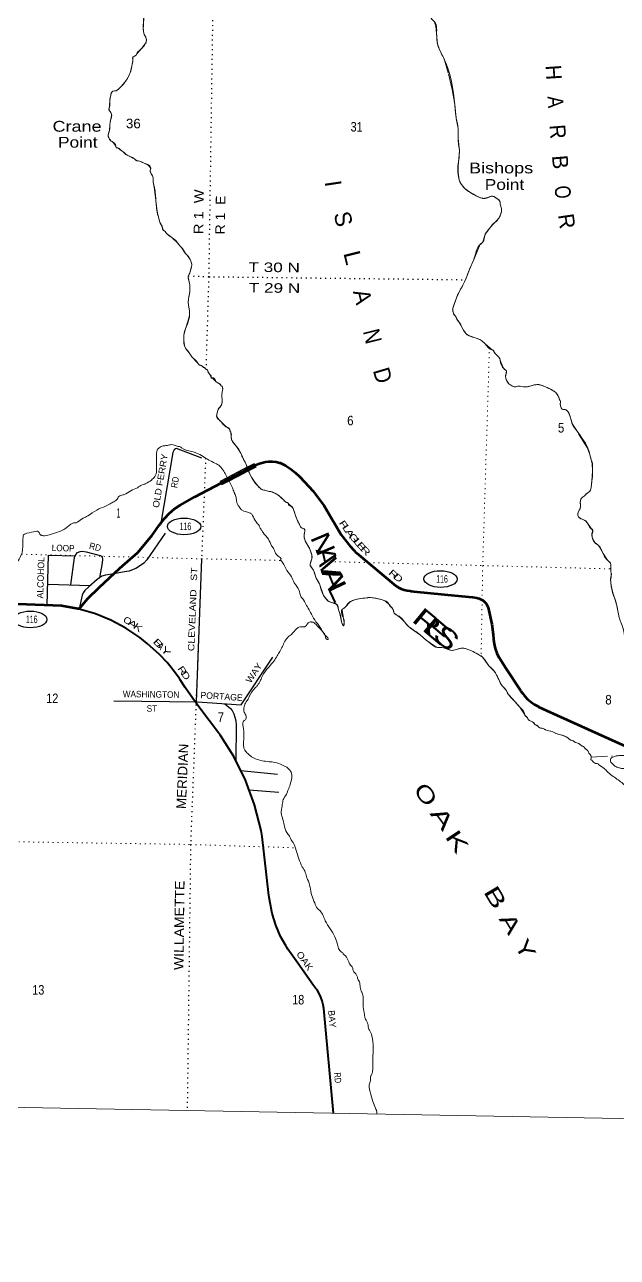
# Model space of a CAD drawing. Header units: feet. Extents: x -493433 to -244333, y 184684 to 373072.
# Drawn here: x -430528 to -419537, y 184934 to 207779 of the extents above; entities that cross this region are included whole.
import ezdxf
from ezdxf.enums import TextEntityAlignment as Align

# ---------------------------------------------------------------- set-up
doc = ezdxf.new("R2010")
doc.units = ezdxf.units.FT
doc.header["$LTSCALE"] = 60
doc.header["$PDMODE"] = 32
doc.header["$PDSIZE"] = 30
doc.linetypes.add('DOT_DASHED', pattern=[7.7, 5, -1.2, 0.3, -1.2])
doc.linetypes.add('DOTTED', pattern=[1.5, 0.3, -1.2])
for name, color, linetype, lineweight in [('17', 7, 'Continuous', 25), ('23', 7, 'Continuous', 70), ('26', 7, 'Continuous', 40), ('27', 7, 'Continuous', 13), ('29', 7, 'Continuous', 25), ('30', 7, 'Continuous', 13), ('39', 7, 'Continuous', 13), ('4', 7, 'Continuous', 13), ('41', 7, 'Continuous', 13), ('44', 7, 'DOT_DASHED', 13), ('59', 7, 'Continuous', 13), ('6', 7, 'DOTTED', 25), ('61', 7, 'Continuous', 13), ('7', 7, 'DOTTED', 13)]:
    doc.layers.add(name, color=color, linetype=linetype, lineweight=lineweight)
doc.layers.add('42', color=7, linetype='Continuous')

msp = doc.modelspace()

# ---------------------------------------------------------------- linework, layer by layer
at = {"layer": '17'}
for centre in [(-427572.64, 198479.58), (-422814.46, 197504.7), (-430423.24, 196756.2)]:
    msp.add_ellipse(centre, major_axis=(-309.24, 1), ratio=0.500121, dxfattribs=at)
at = {"layer": '23'}
for points in [[(-429515.35, 196949.57), (-429496.76, 196975.83), (-429487, 196989.04), (-429357.46, 197142.43), (-429144.56, 197350.01), (-428761.57, 197706.71), (-428427.65, 197997.95), (-428160.69, 198318.72), (-428145.12, 198339.7), (-428030.84, 198501.97), (-428017, 198522.05), (-427994.09, 198551.97), (-427936.82, 198626.76), (-427848.92, 198719.77), (-427751.78, 198803.08), (-427646.46, 198875.78), (-427373.94, 199028.72), (-426250.58, 199612.26), (-426190.39, 199639.29), (-426127.71, 199659.89), (-426063.21, 199673.81), (-425997.62, 199680.92), (-425931.63, 199681.14), (-425865.99, 199674.45), (-425801.41, 199660.94), (-425792.75, 199658.59), (-425692.14, 199609.36), (-425597.23, 199549.88), (-425509.06, 199480.81), (-425428.59, 199402.9), (-425418.95, 199392.4), (-425183.43, 199137.98), (-424975.79, 198860.34), (-424798.31, 198562.51), (-424788.56, 198543.87), (-424655.48, 198325.7), (-424500.32, 198122.63), (-424416.62, 198030.46), (-424393.89, 198005.43), (-424368.93, 197984.55), (-423646.56, 197380.24), (-423597.23, 197349.63), (-423544.97, 197324.35), (-423490.35, 197304.66), (-423433.97, 197290.79), (-423376.46, 197282.9), (-423361.38, 197281.83), (-423311.28, 197275.44), (-423248.8, 197265.07), (-422551.16, 197199.07), (-422220.43, 197166.23), (-422145.17, 197153.83), (-422125.45, 197150.31), (-422099.47, 197143.17), (-422074.38, 197133.35), (-422050.45, 197120.97), (-422027.94, 197106.15), (-422007.11, 197089.07), (-421988.18, 197069.9), (-421971.36, 197048.85), (-421956.82, 197026.16), (-421944.74, 197002.08), (-421935.25, 196976.86), (-421864.44, 196665.58), (-421837.99, 196478.21), (-421834.89, 196389.69), (-421822.56, 196301.97), (-421801.12, 196216.02), (-421770.82, 196132.79), (-421731.98, 196053.18), (-421729.03, 196047.89), (-421605.73, 195855.11), (-421328.29, 195432.69), (-421311.92, 195407.76), (-421292.73, 195382.69), (-421261.25, 195341.55), (-421203.99, 195281.05), (-421140.72, 195226.87), (-421072.14, 195179.6), (-420998.99, 195139.76), (-420997.5, 195139.05), (-420851.16, 195069.89), (-419317.56, 194375.52)], [(-429515.35, 196949.57), (-429540.24, 196955.03), (-429841.96, 197007.68), (-430654.06, 197037.55), (-430679.04, 197038.47), (-430704.06, 197040.74), (-430779.86, 197051.81), (-430858.21, 197071.8), (-430934.05, 197099.87), (-431006.53, 197135.71), (-431074.87, 197178.93), (-431357.05, 197404.3)]]:
    msp.add_lwpolyline(points, dxfattribs=at)
at = {"layer": '26'}
for points in [[(-428241.23, 196296.68), (-428255.75, 196307.92), (-428394.48, 196420.25), (-428652.31, 196595.99), (-428927.1, 196743.81), (-429215.83, 196862.11), (-429490.24, 196942.24), (-429515.35, 196949.57)], [(-424800.49, 187603.57), (-424982.47, 189546.9), (-424991.84, 189615.13), (-425009.37, 189687.66), (-425034.38, 189757.95), (-425066.61, 189825.24), (-425105.69, 189888.8), (-425131.95, 189922.91), (-425151.3, 189948.06), (-425169.12, 189972.91), (-425463.16, 190383.05), (-425648.76, 190648.09), (-425666.24, 190673.04), (-425680.67, 190698.09), (-425780.75, 190878.77), (-425869.18, 191087.3), (-425935.34, 191303.93), (-425944.57, 191340.12), (-426001.61, 191638.49), (-426121.82, 192732.95), (-426142.35, 192842.74), (-426263.18, 193317.58), (-426432.99, 193777.19), (-426649.9, 194216.53), (-426895.76, 194605.78), (-426911.52, 194630.73), (-426930.61, 194655.78), (-427277.54, 195111.18), (-427411.8, 195291.1), (-427552, 195495.22), (-427643.09, 195636.99), (-427659.21, 195662.09), (-427677.03, 195686.99), (-427772.72, 195816.73), (-427791.09, 195841.65), (-427811.93, 195866.73), (-427885.13, 195954.86), (-428027.72, 196105.57), (-428255.89, 196307.75)]]:
    msp.add_lwpolyline(points, dxfattribs=at)
at = {"layer": '29'}
for p, q in [((-427246.98, 197876.72), (-427349.94, 195228.19)), ((-430099.11, 197407.29), (-429315.43, 197384.28)), ((-426520.16, 193953.74), (-425840.39, 193889.14)), ((-426367.74, 193600.58), (-425815.32, 193552.27))]:
    msp.add_line(p, q, dxfattribs=at)
for points in [[(-427242.07, 199743.97), (-427712.76, 199920.94), (-427732.37, 199918.48), (-427754.44, 199898.86), (-427766.69, 199874.34), (-427779.3, 199846.99), (-428001.31, 198542.54)], [(-427921.46, 198356.16), (-428265.29, 197857.77), (-428318.28, 197799.45), (-428396.73, 197740.59), (-428465.37, 197701.35), (-428544.46, 197668.66), (-428592.84, 197652.29), (-428678.65, 197635.13), (-428875.89, 197603.28), (-429031.66, 197578.72), (-429098.89, 197556.36), (-429186.1, 197497.78), (-429340.08, 197362.64), (-429414.09, 197291.76), (-429441.06, 197250.07), (-429458.54, 197207.32), (-429515.35, 196949.57)], [(-430110.31, 197021.98), (-430083.35, 197949.06), (-429587.71, 197934.4)], [(-429669.5, 197394.67), (-429602.52, 197900.65), (-429575.89, 197961.32), (-429545.06, 197994.46), (-429497.44, 198017.73), (-429453.32, 198020.18), (-429384.63, 198008.1), (-429124.82, 197941.7), (-429105.2, 197929.44), (-429091.72, 197906.84), (-429083.14, 197870.57), (-429089.23, 197804.04), (-429141.33, 197527.86)], [(-428872.59, 195247.82), (-427322.73, 195227.84), (-426512.77, 195173.98), (-425924.54, 196058.47)], [(-426817.29, 195194.23), (-426711.34, 195105.31), (-426681.93, 195070.97), (-426647.61, 195007.2), (-426630.45, 194945.89), (-426613.29, 194877.21), (-426608.04, 194799.68), (-426610.64, 194137)]]:
    msp.add_lwpolyline(points, dxfattribs=at)
at = {"layer": '39'}
for p, q in [((-426405.95, 199577.08), (-426375.84, 199504.76)), ((-424384, 190188.79), (-424368.74, 190148.6))]:
    msp.add_line(p, q, dxfattribs=at)
for points in [[(-424612.69, 219771.55), (-424585.16, 219626.36), (-424579.62, 219521.58), (-424631.33, 219261.93), (-424651.76, 219211.66), (-424714.68, 219133.39), (-424771.43, 219081.29), (-424858.68, 218980.98), (-424932, 218840.31), (-425011.42, 218689.59), (-425060.5, 218554.85), (-425106.12, 218305.26), (-425110.34, 218267), (-425143.01, 217777.6), (-425133.57, 217644.58), (-425110, 217515.54), (-425077.96, 217467.02), (-425066.08, 217420.63), (-424992.64, 217174.5), (-424934.75, 217049.3), (-424902.69, 217002.81), (-424828.82, 216847.33), (-424808.94, 216784.78), (-424789.89, 216557.03), (-424752.38, 216389.64), (-424681.03, 216129.41), (-424623.16, 216000.19), (-424492.94, 215812.2), (-424468.93, 215773.81), (-424305.14, 215440.6), (-424148.94, 215204.14), (-423948.42, 214955.36), (-423661.38, 214657.82), (-423569.12, 214548.59), (-423492.82, 214473.67), (-423370.52, 214319.97), (-423308.42, 214229.02), (-423268.22, 214198.61), (-423167.43, 214184.01), (-422984.44, 214062.24), (-422958.34, 214035.93), (-422914.36, 213953.11), (-422902.79, 213846.29), (-422900.81, 213838.22), (-422882.98, 213771.65), (-422895.25, 213737.46), (-422844.03, 213489.43), (-422778.61, 213253.4), (-422765.42, 213063.97), (-422786.4, 212902.9), (-422872.46, 212633.37), (-422904.97, 212585.18), (-422996.18, 212498.99), (-423160.36, 212342.66), (-423320.36, 212216.52), (-423356.88, 212174.39), (-423359.03, 212146.2), (-423329.16, 212067.48), (-423269.09, 211976.54), (-423229.47, 211829.28), (-423193.53, 211750.54), (-423183.58, 211724.3), (-423147.8, 211617.36), (-423161.98, 211603.32), (-423178.31, 211565.13), (-423214.75, 211539.12), (-423207.34, 211406.12), (-423214.04, 211275.21), (-423238.76, 211172.59), (-423305.33, 210763.96), (-423386.12, 210333.24), (-423429.39, 210148.12), (-423444.06, 210039.41), (-423444.49, 209950.77), (-423440.67, 209908.45), (-423411.12, 209763.26), (-423337.72, 209511.09), (-423236.79, 209113.75), (-423173.94, 208768.96), (-423138.84, 208523.02), (-423127.83, 208301.37), (-423127.96, 208273.17), (-423046.17, 208087.44), (-423042.36, 208041.09), (-423008.6, 207934.15), (-422962.54, 207865.44), (-422926.41, 207829), (-422887.29, 207579.01), (-422885.42, 207548.79), (-422875.86, 207441.98), (-422850.07, 207355.23), (-422750.25, 207141.21), (-422550.7, 206290.13), (-422523.68, 206042.23), (-422488.32, 205850.68), (-422491.16, 205683.49), (-422466.03, 205461.78)], [(-428145.26, 204939.37), (-428157.18, 204977.7), (-428181.22, 205012.07), (-428199.08, 205072.58), (-428188.8, 205112.82), (-428188.75, 205120.88), (-428343.56, 205226.37), (-428414.04, 205252.91), (-428448.32, 205257.09), (-428490.52, 205289.53), (-428649.47, 205374.9), (-428701.68, 205423.5), (-428733.86, 205443.8), (-428796.17, 205490.44), (-428830.41, 205502.69), (-428836.33, 205528.91), (-428904.51, 205611.82), (-428928.66, 205624.02), (-428968.69, 205688.68), (-428978.63, 205718.95), (-428958.03, 205805.47), (-428945.16, 205964.55), (-428928.72, 206024.9), (-428914.27, 206093.33), (-428922.14, 206133.65), (-428940.12, 206170), (-428958.19, 206186.2), (-428957.91, 206244.62), (-428955.86, 206250.65), (-428947.14, 206383.56), (-428932.59, 206472.13), (-428901.99, 206540.47), (-428823.23, 206558.22), (-428780.72, 206588.23), (-428685.41, 206690.51), (-428622.44, 206778.85), (-428593.93, 206833.1), (-428553.04, 206943.7), (-428526.16, 207078.54), (-428524.11, 207086.59), (-428519.65, 207173.18), (-428462.96, 207213.21), (-428444.66, 207245.35), (-428353.42, 207339.58), (-428290.46, 207423.89), (-428270.01, 207480.19), (-428269.89, 207506.39), (-428277.8, 207538.65), (-428311.8, 207599.25), (-428327.41, 207706.09), (-428318.28, 207923.62), (-428303.39, 208082.69), (-428306.92, 208185.44), (-428300.41, 208280.09), (-428308.07, 208360.7), (-428312, 208384.9), (-428319.74, 208449.4), (-428313.07, 208576.29), (-428296.75, 208612.46), (-428306.72, 208636.69), (-428342.87, 208671.1), (-428419.31, 208715.8), (-428441.43, 208732.01), (-428443.24, 208774.33), (-428422.84, 208818.55), (-428354.01, 208868.59), (-428345.84, 208888.69), (-428327.57, 208912.77), (-428311.15, 208969.1), (-428316.23, 209170.58), (-428335.99, 209253.26), (-428333.65, 209319.73), (-428341.55, 209354.02), (-428332.84, 209486.93), (-428297.89, 209619.71), (-428299.69, 209664.04), (-428276.99, 209766.68), (-428217.76, 209915.47), (-428138.55, 210025.88), (-428132.36, 210054.05), (-428112.05, 210082.16), (-428069.2, 210180.67), (-428075.12, 210206.88), (-428062.84, 210243.09), (-428064.69, 210279.36), (-428078.73, 210293.52), (-428070.67, 210293.49), (-428106.65, 210360.14), (-428116.56, 210398.46), (-428134.62, 210418.69), (-428136.59, 210424.75), (-428144.32, 210497.31), (-428184.02, 210628.44), (-428158.5, 210896.25), (-428147.94, 210992.9), (-428108.68, 211182.07), (-428062.85, 211480)], [(-422466.03, 205461.78), (-422479.08, 205268.46), (-422485.31, 205234.24), (-422476.73, 204928.01), (-422446.88, 204845.27), (-422416.85, 204800.81), (-422404.82, 204784.63), (-422344.6, 204723.9), (-422280.27, 204677.26), (-422153.53, 204606.14), (-422050.87, 204563.33), (-422028.7, 204559.19), (-421943.91, 204570.87), (-421887.31, 204594.77), (-421836.87, 204596.54), (-421784.58, 204564.05), (-421714.28, 204503.28), (-421708.49, 204450.88), (-421684.67, 204372.2), (-421691.08, 204297.69), (-421721.75, 204215.25), (-421762.39, 204157.03), (-421884.02, 204034.74), (-421904.34, 204006.64), (-421979.48, 203906.29), (-422036.76, 203743.4), (-422081.33, 203703.32), (-422195.64, 203433.95), (-422287.44, 203226.91), (-422330.38, 203108.28), (-422377.32, 202997.71), (-422483.2, 202798.8), (-422585.41, 202527.35), (-422591.59, 202501.2), (-422585.74, 202458.87), (-422565.83, 202406.4), (-422533.74, 202369.98), (-422521.78, 202339.7), (-422439.7, 202214.41), (-422387.74, 202113.44), (-422377.72, 202099.29), (-422343.66, 202052.79), (-422220.92, 201989.75), (-422051.81, 201920.44), (-421991.55, 201869.79), (-421856.99, 201750.28), (-421840.86, 201746.17), (-421822.88, 201711.84), (-421716.59, 201586.43), (-421710.69, 201554.18), (-421634.81, 201398.69), (-421590.67, 201350.14), (-421605.08, 201291.79), (-421609.2, 201275.7), (-421587.47, 201180.91), (-421531.35, 201108.12), (-421491.13, 201083.75), (-421434.72, 201067.36), (-421366.08, 201079.11), (-421253.19, 201064.46), (-421047.22, 201105.75), (-420984.69, 201105.46), (-420952.46, 201097.23), (-420867.89, 201066.6), (-420743.13, 201003.55), (-420680.81, 200960.95), (-420618.78, 200857.92), (-420606.83, 200825.62), (-420592.86, 200795.34), (-420595.13, 200745), (-420579.28, 200686.49), (-420561.29, 200654.18), (-420523, 200647.95), (-420502.85, 200643.82), (-420456.62, 200609.35), (-420418.65, 200536.65), (-420367.02, 200371.22), (-420282.94, 200241.89), (-420066.89, 199878.25), (-420025.26, 199728.98), (-420005.37, 199672.49), (-419999.88, 199559.66), (-420004.92, 199356.23), (-420009.08, 199330.06), (-420019.75, 199213.28), (-420040.25, 199144.9), (-420060.56, 199118.8), (-420129.4, 199066.77), (-420153.73, 199040.71), (-420188.13, 199020.73), (-420204.36, 199000.66), (-420224.89, 198930.26), (-420219.16, 198865.78), (-420229.55, 198803.39), (-420256, 198757.18), (-420268.45, 198686.75), (-420254.47, 198658.48)], [(-426405.95, 199577.08), (-426406.39, 199582.76), (-426440.27, 199669.54), (-426478.26, 199738.21), (-426518.15, 199831.07), (-426624.27, 199992.73), (-426674.39, 200055.42), (-426696.25, 200122), (-426705.83, 200224.77), (-426713.86, 200234.89), (-426719.76, 200265.13), (-426751.82, 200307.58), (-426769.95, 200313.72), (-426866.38, 200394.76), (-426920.55, 200453.44), (-426968.63, 200522.15), (-426962.37, 200564.43), (-426939.77, 200648.93), (-426887, 200713.12), (-426866.54, 200773.46), (-426864.2, 200837.91), (-426874, 200898.39), (-426855.18, 201033.26), (-426867.08, 201075.62), (-426885.18, 201085.77), (-426893.16, 201103.94), (-426905.2, 201116.09), (-426973.58, 201158.72), (-427053.9, 201233.64), (-427070.06, 201229.69), (-427067.99, 201239.75), (-427122, 201334.69), (-427139.93, 201381.11), (-427172.1, 201399.39), (-427184.12, 201417.58), (-427210.3, 201425.76), (-427234.4, 201450.05), (-427300.81, 201482.6), (-427316.82, 201506.86), (-427431.2, 201630.28), (-427499.31, 201727.3), (-427527.42, 201755.64), (-427557.4, 201810.17), (-427578.94, 201943.23), (-427574.47, 202031.84), (-427555.94, 202108.29), (-427473.99, 202367.75), (-427469.63, 202432.19), (-427494.89, 202629.73), (-427465.6, 202845.13), (-427467.04, 202961.97), (-427476.91, 203006.33), (-427494.56, 203109.15), (-427457.83, 203195.59), (-427435.21, 203284.12), (-427431.08, 203302.23), (-427434.83, 203360.66), (-427496.76, 203485.86), (-427546.92, 203540.49), (-427627.05, 203655.69), (-427649.14, 203673.93), (-427679.19, 203718.4), (-427799.65, 203833.79), (-427880.08, 203890.59), (-427912.18, 203927), (-427922.17, 203945.18), (-427962.38, 203973.58), (-427980.2, 204042.16), (-428026.16, 204129), (-428032.09, 204155.21), (-428063.78, 204274.21), (-428094.78, 204536.24), (-428125.85, 204784.16), (-428143.62, 204862.81), (-428145.26, 204939.37)], [(-431352.69, 197645.75), (-431309.88, 197577.97), (-431277.78, 197541.56), (-431231.8, 197456.74), (-431203.74, 197420.35), (-431163.54, 197391.95), (-431095.08, 197365.43), (-431012.31, 197379.14), (-430905.04, 197451.14), (-430852.21, 197531.46), (-430829.74, 197589.76), (-430798.92, 197704.43), (-430756.31, 197754.58), (-430707.73, 197790.61), (-430661.14, 197830.67), (-430604.2, 197925.08), (-430569.38, 198031.66), (-430567.29, 198047.76), (-430558.03, 198293.47), (-430555.93, 198309.58), (-430487.14, 198351.55), (-430321.56, 198387.01), (-430289.28, 198388.86), (-430259.13, 198364.55), (-430225.07, 198318.05), (-430208.95, 198313.95), (-430186.8, 198307.8), (-430069.71, 198325.36), (-429918.2, 198370.97), (-429766.53, 198448.8), (-429632.96, 198540.81), (-429610.74, 198546.75), (-429600.66, 198544.69), (-429550.16, 198558.54), (-429444.92, 198630.55), (-429382.24, 198660.47), (-429272.96, 198732.46), (-429107.11, 198822.3), (-428955.49, 198890.06), (-428892.77, 198928.03), (-428821.96, 198972), (-428779.28, 199036.26), (-428708.55, 199064.12), (-428680.27, 199070.02), (-428560.92, 199139.95), (-428437.58, 199197.77), (-428348.57, 199249.71), (-428302.1, 199265.6), (-428281.89, 199275.57), (-428176.69, 199337.51), (-428145.92, 199370.08), (-428113.65, 199404.67), (-428090.6, 199455.41), (-428083.68, 199510.77), (-428081.37, 199609.94), (-428083.79, 199770.15), (-428081.44, 199840.64), (-428071.08, 199894.98), (-428048.75, 199925.08), (-427979.97, 199965.04), (-427907.29, 199976.77), (-427901.23, 199976.75), (-427824.5, 199994.5), (-427774.07, 199992.25), (-427701.58, 199965.71), (-427641.13, 199953.33), (-427621.02, 199939.13), (-427431.75, 199867.71), (-427308.91, 199826.84), (-427190.25, 199755.76), (-426972.95, 199639.9), (-426928.69, 199615.5), (-426852.48, 199526.5), (-426794.42, 199435.58), (-426773.91, 199385.72)], [(-425340.92, 198431.45), (-425393.25, 198455.88), (-425411.31, 198474.09), (-425433.28, 198518.51), (-425445.29, 198538.72), (-425475.24, 198601.3), (-425540.86, 198794.99), (-425558.84, 198829.33), (-425637.19, 198896.18), (-425635.13, 198902.21), (-425687.42, 198934.69), (-425721.56, 198967.09), (-425824, 199056.22), (-425914.51, 199107.02), (-425964.86, 199125.38), (-426019.28, 199133.71), (-426039.42, 199139.85), (-426109.93, 199158.32), (-426178.31, 199202.96), (-426276.56, 199322.28), (-426358.57, 199463.68), (-426375.84, 199504.76)], [(-426773.91, 199385.72), (-426674.57, 199195.29), (-426642.71, 199110.54), (-426634.73, 199092.37), (-426606.88, 199013.68), (-426593.17, 198929.01), (-426575.26, 198878.56), (-426559.23, 198856.33), (-426539.22, 198824), (-426362.16, 198732.5), (-426335.99, 198722.3), (-426301.9, 198679.83), (-426235.9, 198564.7), (-426181.78, 198493.94), (-426159.82, 198445.49), (-426121.76, 198392.93), (-426107.75, 198368.69), (-426007.5, 198245.33), (-425947.61, 198120.15), (-425907.56, 198059.53), (-425855.61, 197956.54), (-425779.4, 197867.54), (-425785.46, 197865.57)], [(-420254.47, 198658.48), (-420244.44, 198646.34), (-420214.31, 198622.02), (-420121.73, 198579.27), (-420013.53, 198431.69), (-420003.47, 198427.62), (-420010.12, 198306.78), (-419996.26, 198254.35), (-419956.28, 198179.62), (-419887.95, 198128.92), (-419799.98, 197971.38), (-419713.85, 197848.08), (-419663.69, 197793.45), (-419662.15, 197698.77), (-419648.56, 197591.95), (-419661.21, 197481.22), (-419655.48, 197414.72), (-419649.69, 197362.32), (-419552.48, 197035.53), (-419501.24, 196791.54), (-419421.71, 196557.5), (-419407.93, 196488.94), (-419327.56, 196019.22), (-419311.63, 195571.97), (-419299.98, 195479.26), (-419290.29, 195400.65), (-419312.96, 195302.06), (-419346.43, 195060.51), (-419346.82, 194981.95), (-419316.71, 194951.6), (-419282.5, 194937.33), (-419152.11, 194791.67), (-419140.07, 194779.51), (-419122.12, 194737.13), (-419104.44, 194642.38), (-419099.15, 194489.26), (-419095.8, 194417.78)], [(-420058.38, 194268.36), (-420082.32, 194320.85), (-420108.41, 194347.17), (-420130.54, 194357.34), (-420162.6, 194401.82), (-420194.83, 194412.04), (-420233.01, 194440.43), (-420253.11, 194454.62), (-420325.58, 194483.18), (-420355.73, 194505.49), (-420404.07, 194519.82), (-420458.32, 194562.39), (-420591.19, 194617.42), (-420643.57, 194629.76), (-420748.21, 194678.62), (-420867.07, 194709.41), (-420915.35, 194735.83), (-420973.78, 194748.2), (-421048.15, 194802.95), (-421066.28, 194807.07), (-421084.29, 194837.37), (-421198.89, 194914.47), (-421198.85, 194920.52), (-421222.89, 194954.87), (-421247, 194973.12), (-421252.95, 194995.3), (-421375.16, 195163.08), (-421451.4, 195248.05), (-421555.71, 195365.4), (-421607.72, 195452.26), (-421689.93, 195551.36), (-421751.85, 195674.54), (-421785.82, 195741.17), (-421843.89, 195826.06), (-421924.2, 195902.99), (-421984.26, 195995.95), (-422024.37, 196042.47), (-422038.41, 196058.65), (-422092.69, 196095.17), (-422340.22, 196211.19), (-422432.96, 196221.72), (-422546.08, 196190.04), (-422602.59, 196182.26), (-422685.19, 196204.82), (-422757.69, 196229.35), (-422900.83, 196244.14), (-423025.47, 196329.34), (-423089.79, 196375.99), (-423178.15, 196456.99), (-423375.13, 196598.95), (-423425.35, 196641.49), (-423503.54, 196738.56), (-423585.87, 196813.49), (-423676.36, 196872.34), (-423692.2, 196930.83), (-423728.25, 196985.39), (-423742.33, 196991.51), (-423772.35, 197040), (-423897.02, 197121.17), (-424058.23, 197154.19), (-424106.61, 197160.47), (-424219.61, 197152.95), (-424366.98, 197129.5), (-424449.81, 197103.72), (-424510.49, 197069.77), (-424565.28, 197003.56), (-424593.67, 196973.48), (-424640.23, 196939.46), (-424610.84, 196762.07), (-424603.01, 196715.7), (-424617.51, 196637.22), (-424635.54, 196661.47), (-424655.42, 196719.98), (-424682.93, 196871.19), (-424708.83, 196935.78), (-424716.61, 196994.22), (-424744.65, 197036.67), (-424809.05, 197065.18), (-424889.61, 197089.74), (-424961.87, 197164.62), (-424993.91, 197211.1), (-425053.52, 197396.71), (-425061.48, 197416.89), (-425121.49, 197519.91), (-425159.23, 197638.94), (-425187.2, 197695.48), (-425235.27, 197764.19), (-425208.58, 197858.73), (-425200.34, 197892.94), (-425221.96, 198009.88), (-425237.86, 198058.29), (-425275.85, 198126.97), (-425309.86, 198183.53), (-425345.6, 198298.53), (-425333.05, 198389.11), (-425332.92, 198417.31), (-425340.92, 198431.45)], [(-425785.46, 197865.57), (-425745.39, 197808.96), (-425663.4, 197663.53), (-425579.27, 197544.29), (-425527.35, 197437.27), (-425491.29, 197386.74), (-425445.29, 197305.95), (-425397.54, 197170.76), (-425347.46, 197102.03), (-425341.46, 197089.91), (-425225.47, 196885.91), (-425149.49, 196748.57), (-425049.31, 196609.09), (-425003.29, 196534.34), (-424919.09, 196429.19), (-424897.03, 196402.9), (-424899.09, 196392.83), (-424915.28, 196382.84), (-424957.3, 196451.53), (-424987.25, 196514.12), (-425061.47, 196597.07), (-425145.78, 196682.08), (-425175.94, 196702.36), (-425206.17, 196706.54), (-425214.23, 196708.59), (-425268.78, 196690.73), (-425317.5, 196630.54), (-425349.83, 196616.6), (-425386.14, 196616.77), (-425440.64, 196610.99), (-425491.23, 196576.99), (-425566.28, 196492.76), (-425598.68, 196466.73), (-425635.14, 196436.69), (-425700.1, 196352.41), (-425793.82, 196161.5), (-425842.63, 196083.18), (-425905.64, 195984.78), (-426082.19, 195770.11), (-426133.09, 195671.66), (-426155.5, 195627.45), (-426212.45, 195531.05), (-426250.99, 195488.93), (-426362.73, 195326.31), (-426381.11, 195278.06), (-426407.5, 195245.96), (-426450.27, 195161.57), (-426464.69, 195101.21), (-426460.87, 195054.86), (-426428.98, 194980.18), (-426421.1, 194939.85), (-426427.3, 194909.67), (-426445.56, 194887.6), (-426467.82, 194873.61), (-426480.3, 194797.13), (-426461.3, 194557.34), (-426463.45, 194531.16), (-426466.18, 194386.15), (-426446.26, 194333.68), (-426390.09, 194270.97), (-426341.89, 194226.42), (-426249.37, 194173.6), (-425995.48, 194120), (-425888.64, 194105.39), (-425745.66, 194056.35), (-425606.97, 193959), (-425577.03, 193892.38), (-425575.37, 193821.87), (-425604.2, 193699.15), (-425641, 193598.61), (-425651.21, 193574.49), (-425661.44, 193544.33), (-425724.51, 193435.86), (-425747.1, 193353.39), (-425763.82, 193236.64), (-425770.22, 193164.16), (-425738.5, 193051.21), (-425716.79, 192952.4), (-425663.05, 192807.12), (-425614.98, 192738.4), (-425575.05, 192653.61), (-425551, 192621.27), (-425491.21, 192475.95), (-425379.73, 192173.28), (-425323.77, 192068.26), (-425294.02, 191967.41), (-425280.04, 191939.15), (-425202.83, 191642.68), (-425149.06, 191501.43), (-425097.11, 191400.46), (-425048.93, 191353.9), (-424953, 191172.16), (-424772.92, 190875.2), (-424733.19, 190752.13), (-424705.41, 190659.34), (-424653.29, 190592.63), (-424629.17, 190576.39)], [(-413564.46, 192012.7), (-413605.02, 191970.61), (-413653.6, 191934.59), (-413681.9, 191924.65), (-413681.98, 191908.54), (-413775.28, 191804.26), (-413870.47, 191726.17), (-414062.65, 191614.33), (-414271.14, 191468.33), (-414475.71, 191300.14), (-414752.77, 191156.48), (-414825.59, 191114.55), (-414950.91, 191062.79), (-415189.8, 190888.74), (-415220.16, 190866.73), (-415311.2, 190810.78), (-415449, 190682.55), (-415515.75, 190646.62), (-415540.1, 190618.54), (-415618.81, 190606.85), (-415657.26, 190582.86), (-415729.89, 190579.2), (-415751.97, 190601.46), (-415763.93, 190631.73), (-415779.89, 190666.06), (-415826.2, 190682.39), (-415945.61, 190602.41), (-415961.81, 190588.39), (-416018.47, 190552.42), (-416173.92, 190524.99), (-416224.42, 190509.12), (-416256.7, 190509.28), (-416270.74, 190525.46), (-416280.5, 190587.95), (-416292.6, 190592.04), (-416320.78, 190602.25), (-416371.26, 190592.43), (-416395.43, 190598.59), (-416463.66, 190667.41), (-416519.95, 190705.95), (-416658.57, 190819.43), (-416670.56, 190839.63), (-416803.02, 190973.22), (-416817.08, 190985.37), (-416887.23, 191076.36), (-416917.23, 191128.87), (-416997.41, 191227.97), (-417035.39, 191298.65), (-417107.64, 191369.5), (-417155.58, 191466.42), (-417171.63, 191482.61), (-417243.7, 191591.73), (-417273.58, 191666.41), (-417287.41, 191726.91), (-417291.14, 191787.35), (-417366.54, 192037.48), (-417382.5, 192071.81), (-417420.59, 192120.33), (-417426.4, 192168.7), (-417458.47, 192209.14), (-417466.5, 192217.24), (-417564.4, 192405.04), (-417642.57, 192506.14), (-417684.54, 192582.89), (-417794.88, 192702.26), (-417852.98, 192783.12), (-417925.2, 192862.03), (-418041.48, 193005.61), (-418131.76, 193102.74), (-418176.04, 193123.1), (-418206.21, 193141.37), (-418246.31, 193189.92), (-418282.51, 193212.25), (-418318.77, 193222.5), (-418528.48, 193235.62), (-418564.78, 193237.8), (-418697.86, 193246.52), (-418756.3, 193258.88), (-418905.15, 193340.19), (-419003.82, 193374.91), (-419023.89, 193395.15), (-419110.41, 193439.89), (-419188.8, 193494.66), (-419263.18, 193547.4), (-419375.59, 193656.72), (-419544.32, 193798.54), (-419725.17, 193936.39), (-419781.37, 193995.08), (-419885.88, 194070.12), (-419901.96, 194082.28), (-419918.09, 194084.38), (-419996.53, 194131.09), (-420010.55, 194149.28), (-420018.63, 194147.31), (-420020.34, 194207.74), (-420030.29, 194236), (-420058.38, 194268.36)], [(-419096.65, 194214.52), (-419111.19, 194215.63), (-419142.33, 194214.02), (-419263.31, 194222.67), (-419454.88, 194233.68), (-419549.73, 194226.08), (-419624.47, 194202.28), (-419660.9, 194180.31), (-419665.14, 194138.02), (-419657.2, 194111.8), (-419643.15, 194097.63), (-419580.92, 194036.9), (-419510.46, 194008.35), (-419452.05, 193991.95), (-419343.03, 194011.57), (-419332.93, 194015.54), (-419242.21, 194005.02), (-419177.87, 193962.42), (-419149.77, 193934.08), (-419111.77, 193867.42), (-419077.56, 193853.15), (-419033.14, 193858.98), (-418960.32, 193900.92), (-418934.12, 193896.76), (-418910.17, 193846.28), (-418922.71, 193757.72), (-418916.76, 193737.55), (-418894.62, 193727.37), (-418821.87, 193755.22), (-418789.77, 193720.81), (-418777.8, 193692.56), (-418777.84, 193684.5), (-418800.6, 193569.8), (-418782.6, 193539.5), (-418728.09, 193547.28), (-418663.37, 193583.22), (-418621.38, 193508.49), (-418611.48, 193472.19), (-418563.17, 193451.81), (-418508.7, 193451.54), (-418484.42, 193469.55), (-418498.22, 193532.06), (-418552.37, 193594.77), (-418630.23, 193758.3), (-418672.22, 193833.04), (-418691.96, 193919.74), (-418693.94, 193927.81), (-418695.77, 193964.07), (-418653, 194046.45), (-418624.63, 194072.5), (-418608.27, 194116.73), (-418605.97, 194173.13), (-418620.39, 194309.73)], [(-424629.17, 190576.39), (-424611.15, 190548.11), (-424562.95, 190505.58), (-424550.95, 190487.39), (-424479.05, 190342.02), (-424442.98, 190291.48), (-424441.07, 190271.34), (-424384, 190188.79)], [(-424368.74, 190148.6), (-424355.05, 190125.9), (-424351.19, 190091.64), (-424333.18, 190061.34), (-424285.73, 189867.75), (-424273.73, 189845.53), (-424252.7, 189611.78), (-424231.23, 189466.65), (-424223.43, 189410.22), (-424207.6, 189349.72), (-424163.67, 189256.86), (-424151.91, 189188.31), (-424110.01, 189095.46), (-424076.28, 188980.48), (-424065.2, 188772.97), (-424072.27, 188567.56), (-424072.8, 188458.8), (-424101.8, 188305.87), (-424109.93, 188293.82), (-424116.4, 188209.25), (-424128.69, 188169.03), (-424121.46, 187999.81), (-424069.89, 187822.32), (-424023.38, 187697.91)], [(-424023.38, 187697.91), (-424006.18, 187663.1), (-423999.3, 187629.66), (-423995.83, 187609.59), (-423993.65, 187588.33)]]:
    msp.add_spline(points, degree=3, dxfattribs=at)
at = {"layer": '4'}
msp.add_lwpolyline([(-489136.84, 372822.34), (-458570.27, 372170.54), (-428002.84, 371560.78), (-397434.59, 370993.07), (-366865.58, 370467.41), (-336295.9, 369983.8), (-305725.57, 369542.24), (-275154.66, 369142.74), (-244583.22, 368785.28), (-246606.46, 184933.95), (-277430.78, 185294.37), (-308254.58, 185697.19), (-339077.78, 186142.4), (-369900.35, 186630.01), (-400722.22, 187160.02), (-431543.33, 187732.42), (-462363.63, 188347.22), (-493183.05, 189004.41)], close=True, dxfattribs=at)
msp.add_lwpolyline([(-489136.84, 372822.34), (-458570.27, 372170.54), (-428002.84, 371560.78), (-397434.59, 370993.07), (-366865.58, 370467.41), (-336295.9, 369983.8), (-305725.57, 369542.24), (-275154.66, 369142.74), (-244583.22, 368785.28), (-246606.46, 184933.95), (-277430.78, 185294.37), (-308254.58, 185697.19), (-339077.78, 186142.4), (-369900.35, 186630.01), (-400722.22, 187160.02), (-431543.33, 187732.42), (-462363.63, 188347.22), (-493183.05, 189004.41)], close=True, dxfattribs=at)
at = {"layer": '44'}
msp.add_line((-426375.84, 199504.76), (-426406.25, 199579.43), dxfattribs=at)
for points in [[(-428317.64, 207931.99), (-428326.04, 207765.29), (-428327.46, 207701.82), (-428323.45, 207650.28), (-428311.61, 207598.63), (-428281.84, 207547.8), (-428271.88, 207517.86), (-428269.11, 207498.42), (-428272.62, 207467.46), (-428279.14, 207446.68), (-428291.11, 207422.84), (-428352.91, 207340.18), (-428444.52, 207245.51), (-428450.55, 207236.68), (-428461.73, 207215.03), (-428470.39, 207205.94), (-428481.17, 207199.86), (-428503.74, 207189.68), (-428515.31, 207180.74), (-428519.22, 207174.29), (-428522.37, 207162.77), (-428523.53, 207152.19), (-428522.48, 207121.77), (-428522.54, 207095.65), (-428549.84, 206957.23), (-428565.9, 206901.28), (-428595.98, 206828.61), (-428646.02, 206742.98), (-428735.96, 206632.83), (-428780.52, 206588.42), (-428806.69, 206568.39), (-428830.37, 206554.97), (-428889.83, 206548.6), (-428899.56, 206542.78), (-428911.5, 206528.74), (-428925.14, 206501.01), (-428932.44, 206472.86), (-428946.07, 206392.4), (-428953.83, 206270.3), (-428962, 206222.84), (-428962.63, 206209.06), (-428960.11, 206191.8), (-428954.43, 206181.24), (-428941.53, 206171.88), (-428938.49, 206167.31), (-428927.75, 206147.48), (-428919.49, 206125.91), (-428914.6, 206107.59), (-428914.78, 206089.78), (-428944.36, 205968.09), (-428950.62, 205929.67), (-428956.95, 205815.5), (-428960.07, 205793.86), (-428976.32, 205738.22), (-428978.63, 205718.95), (-428976.8, 205707.66), (-428969.19, 205689.75), (-428947.61, 205648.91), (-428926.68, 205622.2), (-428904.73, 205612), (-428893.55, 205602.04)], [(-421108.44, 201094.19), (-421219.01, 201068.65), (-421266.77, 201064.35), (-421352.47, 201078.39), (-421374.03, 201078.63), (-421429.57, 201067.19), (-421468.22, 201074.62), (-421515.11, 201096.32), (-421548.68, 201124.26), (-421577.4, 201162.25), (-421596.13, 201199.18), (-421607.8, 201231.14), (-421611.35, 201254.47), (-421590.3, 201354.15), (-421595.42, 201365.6), (-421611.61, 201378.46), (-421633.3, 201396.35), (-421672.56, 201468.39), (-421705.52, 201540.87), (-421718.56, 201590.18), (-421738.97, 201620.07), (-421812.3, 201698.06), (-421823.18, 201712.27), (-421837.63, 201742.1), (-421842.6, 201747.44), (-421859.36, 201752.33), (-421937.13, 201821.68), (-422049.7, 201918.91), (-422087.8, 201941.17), (-422193.02, 201978.55), (-422321.28, 202033.23), (-422339.8, 202048.6), (-422361.73, 202076.28), (-422391.26, 202118.79), (-422437.36, 202210.22), (-422475.87, 202270.5), (-422519, 202335.04), (-422535.93, 202373.51), (-422566.99, 202408.57), (-422583.31, 202450.01), (-422590.45, 202479.46), (-422588.82, 202516.04), (-422517.98, 202717.68), (-422468.64, 202828.33), (-422401.34, 202949.59), (-422369.97, 203013.99), (-422328.79, 203112.39), (-422286.96, 203228.04), (-422193.07, 203439.8), (-422079.1, 203707.42), (-422038.04, 203741.46), (-422024.35, 203770.07), (-421987.27, 203894.14), (-421888.78, 204028.25), (-421836.57, 204085.79), (-421763.84, 204155.37), (-421739.71, 204186.27), (-421704.94, 204252.15), (-421688.17, 204310.15), (-421683.97, 204338.11), (-421684.66, 204372.1), (-421708.36, 204450.32), (-421711.73, 204497.79), (-421718.53, 204509.89), (-421736.15, 204529.27), (-421815.06, 204585.28), (-421847.11, 204599.34), (-421875.96, 204597.71), (-421963.89, 204566.05), (-422035.57, 204559.77), (-422110.69, 204586.19), (-422205.47, 204633.48), (-422293.68, 204685.9), (-422365.93, 204742.82), (-422405.39, 204785.36), (-422443.99, 204840.67), (-422471.06, 204902.53), (-422490.55, 205038.8), (-422491.92, 205157.57), (-422465.96, 205439.44), (-422490.4, 205671.39), (-422488.97, 205856.31), (-422522.94, 206037.02), (-422552.1, 206299.93), (-422599.34, 206573.7), (-422673.34, 206887.03), (-422751.5, 207144.9), (-422845.55, 207343.71), (-422872.25, 207421.74), (-422885.2, 207545.71), (-422894.84, 207682.74), (-422904.47, 207750.47), (-422925.27, 207825.95)], [(-428893.55, 205602.04), (-428858.96, 205562.18), (-428835.62, 205527.58), (-428834.4, 205522.76), (-428833.52, 205508.29), (-428831.48, 205503.85), (-428828.9, 205501.44), (-428822.73, 205498.25), (-428802.97, 205493.69), (-428796.74, 205490.83), (-428739.91, 205447.98), (-428701.12, 205423.11), (-428689.33, 205413.35), (-428651.3, 205376.22), (-428617.22, 205354.77), (-428486.87, 205287.13), (-428456.85, 205262.05), (-428448.23, 205257.05), (-428441.9, 205255.1), (-428416.67, 205253.55), (-428380.56, 205241.74), (-428274.74, 205195.01), (-428233.22, 205169.66), (-428210.84, 205149.85), (-428197.66, 205134.22), (-428188.09, 205119.12), (-428198.98, 205074.98), (-428196.65, 205051.95), (-428189.24, 205029.47), (-428177.94, 205006.39), (-428163.75, 204988.26), (-428155.06, 204973), (-428149.29, 204957.46), (-428145.97, 204943.83), (-428144.3, 204928.46), (-428145.22, 204885.32), (-428143.21, 204860.49), (-428129.67, 204805.03), (-428118.2, 204724.25), (-428098.68, 204568.04), (-428070.03, 204321.28), (-428061.29, 204259.57), (-428023.73, 204121.18), (-428012.61, 204097.5), (-427978.57, 204038.14), (-427961.4, 203971.95), (-427954.29, 203965.01), (-427930.59, 203952.74), (-427920.34, 203942.24), (-427899.48, 203910.8), (-427875.37, 203886.65), (-427797.56, 203832.05), (-427687.49, 203727.48), (-427657.51, 203685.32), (-427621.53, 203648.87), (-427551.45, 203546.29), (-427519.63, 203511.2), (-427493.19, 203481.16), (-427470.34, 203446.44), (-427445.43, 203393.35), (-427430.79, 203342.41), (-427429.09, 203321.77), (-427437.76, 203273.81), (-427463.56, 203180.42), (-427491.88, 203126.87), (-427494.14, 203100.7), (-427465.93, 202954.75), (-427463.16, 202916.6), (-427467.05, 202826.07), (-427488.39, 202695.56), (-427494.91, 202628.87), (-427492.24, 202583.87), (-427472.94, 202471.19), (-427469.8, 202437.39), (-427470.02, 202393.92), (-427482.1, 202337.07), (-427557.91, 202101.06), (-427567.32, 202064.55), (-427577.11, 202014.89), (-427578.43, 201929.83), (-427562.77, 201828.21), (-427546.88, 201785.07), (-427527.24, 201755.41), (-427502.08, 201730.59), (-427425.65, 201623.54), (-427323.06, 201513.97), (-427314.2, 201503.45), (-427305.22, 201488.3), (-427298.98, 201480.79), (-427291.34, 201474.95), (-427283.65, 201470.8), (-427248.68, 201457.8), (-427240.87, 201454.1), (-427233.17, 201449.11), (-427214.11, 201428.93), (-427207.97, 201424.39), (-427202.28, 201422.59), (-427201.46, 201422.4)], [(-427201.45, 201422.4), (-427198.17, 201421.89), (-427192.24, 201420.9), (-427186.08, 201418.82), (-427180.67, 201413.74), (-427172.77, 201400.06), (-427166.78, 201395.79), (-427148.2, 201388.33), (-427142.38, 201384.25), (-427139.09, 201379.65), (-427136.05, 201373.51), (-427121.48, 201333.6), (-427070.92, 201245.62), (-427067.97, 201239.7), (-427067.83, 201238.03), (-427070.6, 201231.25), (-427068.9, 201228.78), (-427065.71, 201229.08), (-427056.69, 201234.05), (-427055.53, 201234.2), (-427051.93, 201232.1), (-426994.03, 201175.4), (-426982.47, 201165.36), (-426974.68, 201159.49), (-426927.29, 201130.78), (-426906.73, 201117.23), (-426894.63, 201105.71), (-426891.27, 201100.98), (-426886.89, 201088.85), (-426883.94, 201084.42), (-426880.81, 201082.61), (-426869.98, 201078.58), (-426867.99, 201076.88), (-426861.06, 201063.47), (-426855.99, 201044.81), (-426855.19, 201034.79), (-426855.4, 201025.7), (-426858.89, 200997.81), (-426872.14, 200933.06), (-426874.2, 200911.15), (-426873.14, 200889.93), (-426864.43, 200840.99), (-426863.54, 200818.13), (-426865.3, 200783.13), (-426868.97, 200760.74), (-426877.6, 200733.84), (-426888.2, 200710.85), (-426899.24, 200696.07), (-426924.05, 200672.05), (-426937.01, 200654.98), (-426947.3, 200626.44), (-426965.7, 200551.75), (-426968.74, 200522.61), (-426925.56, 200459.07), (-426817.46, 200350.5), (-426780.79, 200321.78), (-426745.5, 200302.39), (-426729.04, 200282.56), (-426703.38, 200214.12), (-426690.06, 200095.32), (-426666.35, 200043.73), (-426600.58, 199959.13), (-426521.76, 199837.65), (-426450.89, 199689.18), (-426422.26, 199629.34), (-426407.5, 199586.52), (-426406.25, 199579.43), (-426375.84, 199504.76), (-426349.75, 199445.76), (-426307.19, 199370.54), (-426245.3, 199278.04), (-426186.93, 199211.48), (-426166.41, 199191.95), (-426140.48, 199172.48), (-426116.55, 199160.58), (-426073.82, 199148.73), (-426014.31, 199132.48), (-425963.28, 199124.98), (-425938.63, 199117.12), (-425864.56, 199082.66), (-425815.82, 199049.67), (-425682.71, 198931.19), (-425636.51, 198903.44), (-425631.54, 198889.4), (-425562.99, 198835.44), (-425539.46, 198791.32), (-425491.02, 198642.36), (-425458.68, 198564.74), (-425409.65, 198471.51), (-425399.27, 198460.75), (-425383.79, 198450.2), (-425342.18, 198432.57), (-425333.58, 198420.45), (-425332.42, 198399.41), (-425344.97, 198315.17), (-425344.67, 198284.53), (-425331.97, 198231.16), (-425310.83, 198185.27), (-425250.04, 198081.52), (-425231.08, 198041.79), (-425230.81, 198040.98)], [(-419536.65, 196962.45), (-419568.17, 197091.17), (-419621.86, 197248.82), (-419652.44, 197383.86), (-419661.16, 197498.03), (-419649.05, 197574.55), (-419660.68, 197685.83), (-419659.28, 197772.18), (-419669.31, 197804.29), (-419718.08, 197853.91), (-419802.92, 197975.88), (-419873.7, 198105.97), (-419892.98, 198135.2), (-419956.23, 198179.55), (-419988.6, 198235.54), (-420006.46, 198289.65), (-420009.72, 198339.21), (-419998.85, 198393.61), (-420002.25, 198424.59), (-420023.19, 198442.01), (-420100.08, 198560.46), (-420123.19, 198580.22), (-420224.91, 198629.67), (-420224.91, 198629.67), (-420249.59, 198652.03), (-420268.15, 198685.49), (-420269.46, 198710.45), (-420255.2, 198759.03), (-420226.6, 198813.61), (-420219.4, 198861.09), (-420224.95, 198929.35), (-420218.79, 198965.07), (-420201.21, 199006.06), (-420192.2, 199017.06), (-420155.29, 199039.41), (-420114.3, 199078.96), (-420049.28, 199130.72), (-420035.95, 199154.18), (-420021.72, 199200.53), (-420001.99, 199396.08), (-419999.82, 199517.42), (-420001.4, 199645.2), (-420050.55, 199832.47), (-420097.93, 199940.36), (-420296.23, 200262.69), (-420378.06, 200393.68), (-420389.91, 200429.07), (-420416.52, 200531.02), (-420439.03, 200581.67), (-420468.77, 200623.44), (-420477.9, 200631.4), (-420498.59, 200642.57), (-420562.66, 200654.79), (-420570.06, 200661.58), (-420582.88, 200696.83), (-420594.34, 200740.46), (-420592.62, 200794.62), (-420640.08, 200904.53), (-420679.24, 200959.36), (-420753.78, 201009.36), (-420753.78, 201009.36), (-420816.29, 201042.57), (-420856.61, 201061.72), (-420890.04, 201075.49), (-420954.85, 201098), (-420977.02, 201103.97), (-420993.68, 201106.7), (-421007.72, 201107.55), (-421047.01, 201105.77), (-421082.59, 201100.85), (-421108.44, 201094.19)], [(-425230.81, 198040.98), (-425211.42, 197974.74), (-425199.28, 197913.49), (-425202.71, 197880.95), (-425231.9, 197784.32), (-425235.11, 197758.13), (-425176.39, 197674.94), (-425157.77, 197635.37), (-425120.74, 197518.25), (-425061.8, 197417.62), (-424988.87, 197200.95), (-424898.85, 197095.64), (-424877.82, 197084), (-424750.2, 197040.18), (-424723.56, 197011.86), (-424707.68, 196932.31), (-424680.99, 196863.4), (-424652.67, 196709.55), (-424623.29, 196637.29), (-424612.87, 196648.52), (-424602.18, 196691.48), (-424638.69, 196928.77), (-424629.93, 196955.07), (-424588.42, 196978.91), (-424487.74, 197086.76), (-424460.67, 197099.49), (-424385.81, 197125.08), (-424259.38, 197147.82), (-424166.03, 197158.76), (-424111.18, 197160.63), (-423964.81, 197137.43), (-423878.9, 197115.1), (-423828.1, 197086.44), (-423767.21, 197034.38), (-423695.87, 196938.17), (-423674.03, 196869.9), (-423556.48, 196788.24), (-423482.15, 196713.1), (-423423.96, 196640.16), (-423372.5, 196596.94), (-423188.39, 196465.03), (-423085.06, 196372.42), (-422922.9, 196257.84), (-422870.99, 196233.81), (-422760.37, 196230.14), (-422635.17, 196189.33), (-422591.27, 196181.65), (-422424.27, 196222.84), (-422353.8, 196215.55), (-422227.56, 196165.33), (-422121.19, 196111.27), (-422044.18, 196064.56), (-422012.3, 196028.5), (-421920.46, 195898.44), (-421811.83, 195783.71), (-421686.79, 195545.6), (-421671.63, 195523.92), (-421625.18, 195473.93), (-421605.96, 195449.69), (-421572.6, 195389.21), (-421559.54, 195369.98), (-421551.65, 195360.79), (-421378.9, 195167.26), (-421347.49, 195130.26), (-421305.54, 195073.78), (-421269.85, 195020.99), (-421256.04, 194999.99)], [(-421256.04, 194999.99), (-421252.58, 194994.7), (-421251.41, 194992.03), (-421249.33, 194978.86), (-421247.72, 194974.27), (-421243.94, 194969.69), (-421237.83, 194965.23), (-421224.93, 194956.85), (-421219.01, 194950.5), (-421208.13, 194936.21), (-421199.05, 194920.91), (-421198.61, 194919.6), (-421199.07, 194914.83), (-421196.44, 194910.89), (-421187.77, 194901.1), (-421183.05, 194896.9), (-421174.04, 194890.2), (-421166.96, 194885.73), (-421153.11, 194878.16), (-421111.65, 194857.68), (-421098.85, 194849.81), (-421089.67, 194842.65), (-421083.38, 194836.3), (-421080.22, 194831.21), (-421073.37, 194815.76), (-421069.98, 194810.54), (-421067.4, 194807.93), (-421064.16, 194805.94), (-421059.29, 194804.9), (-421051.23, 194804.04), (-421048.43, 194803.1), (-421036.29, 194795.43), (-420999.46, 194764.14), (-420983.78, 194753.14), (-420970.38, 194746.95), (-420956.81, 194743.74), (-420930.59, 194740.09), (-420917.35, 194736.62), (-420910.12, 194733.43), (-420876.77, 194713.73), (-420868.9, 194710.11), (-420860.42, 194707.11), (-420836.14, 194700.33), (-420769.36, 194685.31), (-420743.73, 194676.91), (-420721.72, 194667.08), (-420676.21, 194643.65), (-420653.61, 194633.47), (-420634.89, 194627.19), (-420592.05, 194617.68), (-420568.92, 194610.08), (-420506.48, 194585.38), (-420467.21, 194566.88), (-420448.56, 194556.35), (-420416.47, 194528.28), (-420403.77, 194519.66), (-420394.09, 194515.8), (-420359.13, 194507.13), (-420349.09, 194501.19), (-420326.39, 194483.61), (-420310.98, 194476.89), (-420267.87, 194462.53), (-420256.39, 194456.71), (-420241.06, 194446.22), (-420198.06, 194414.39), (-420189.97, 194409.41), (-420165.05, 194403.13), (-420156.83, 194396.97), (-420150.95, 194388.75), (-420138.57, 194365.85), (-420132.6, 194358.96), (-420128.52, 194356.08), (-420110.1, 194348.33), (-420102.9, 194342.8), (-420095.12, 194335.87), (-420084.48, 194323.88), (-420079.25, 194315.88), (-420073.89, 194304.58), (-420063.57, 194278.07), (-420059.05, 194269.44), (-420053.67, 194262.25), (-420035.23, 194243.63), (-420029.58, 194234.51), (-420024.56, 194222.23), (-420019.64, 194204.52)], [(-420019.64, 194204.52), (-419510.79, 194231.71), (-419179.22, 194218.3), (-419097.16, 194213.28), (-419072.04, 194226.68), (-419036.88, 194253.49), (-419096.04, 194422.54)]]:
    msp.add_lwpolyline(points, dxfattribs=at)
at = {"layer": '59'}
for p, q in [((-426271.15, 199646.59), (-426235.55, 199577.49)), ((-426869.87, 199249.22), (-426905.35, 199317.61))]:
    msp.add_line(p, q, dxfattribs=at)
for points in [[(-426905.35, 199317.61), (-426783.69, 199380.5), (-426479.28, 199538.76), (-426271.15, 199646.59)], [(-426894.55, 199314.18), (-426780.01, 199373.4), (-426475.59, 199531.66), (-426274.59, 199635.8), (-426246.32, 199580.93)], [(-426246.32, 199580.93), (-426387.55, 199507.99), (-426573.16, 199412.01), (-426777.82, 199305.12), (-426866.42, 199259.96), (-426894.55, 199314.18)], [(-426869.87, 199249.22), (-426774.15, 199298.01), (-426569.47, 199404.91), (-426383.88, 199500.88), (-426235.55, 199577.49)]]:
    msp.add_lwpolyline(points, dxfattribs=at)
at = {"layer": '6'}
for p, q in [((-427492.55, 203124.57), (-427115.23, 203107.8)), ((-427115.23, 203107.8), (-422353.63, 203051.49))]:
    msp.add_line(p, q, dxfattribs=at)
for points in [[(-426993.93, 213870.63), (-427034.39, 208492.01), (-427115.23, 203107.8), (-427166.79, 201395.88)], [(-427171.9, 199745.97), (-427247.75, 197879.15), (-427451.19, 192584.61), (-427513.67, 187655.17)]]:
    msp.add_lwpolyline(points, dxfattribs=at)
msp.add_point((-427115.23, 203107.8), dxfattribs=at)
at = {"layer": '61'}
for centre, major_axis, ratio, start_param, end_param in [((-447492.89, 241145.4), (950.61, 46638.43), 1, 3.61927439, 3.63566831), ((-484900.01, 311880.12), (2882.74, 126624.22), 0.999998, 3.64011434, 3.64575084)]:
    msp.add_ellipse(centre, major_axis=major_axis, ratio=ratio, start_param=start_param, end_param=end_param, dxfattribs=at)
at = {"layer": '7'}
for p, q in [((-430588.32, 197964.97), (-427247.75, 197879.15)), ((-427247.75, 197879.15), (-425774.7, 197850.48)), ((-425229.21, 197836.51), (-425171.12, 197835.02)), ((-424778.26, 197824.95), (-422033.73, 197754.56)), ((-422033.73, 197754.56), (-419661.43, 197692.47)), ((-431448.69, 192646.67), (-427449.86, 192585.5)), ((-427451.19, 192584.61), (-425509.83, 192523.71))]:
    msp.add_line(p, q, dxfattribs=at)
msp.add_lwpolyline([(-421909.17, 201796.48), (-422033.73, 197754.56), (-422063.32, 196078.59)], dxfattribs=at)

# ---------------------------------------------------------------- texts
at = {"layer": '17', "width": 0.55}
for p in [(-427546.04, 198411.27), (-422787.86, 197436.39), (-430396.64, 196687.89)]:
    msp.add_text('116', height=140, dxfattribs=at).set_placement(p, align=Align.CENTER)
at = {"layer": '17'}
for s, rotation, width, p in [('F', 302.269, 1.5, (-424705.09, 198547.74)), ('L', 303.439, 1.65, (-424647.62, 198467.08)), ('A', 305.439, 1.55, (-424595.11, 198385.51)), ('G', 306.439, 1.3, (-424520.88, 198297.19)), ('L', 309.191, 1.85, (-424446.46, 198208.5)), ('E', 311.437, 1.7, (-424385.27, 198134.84)), ('R', 313.437, 1.6, (-424314.15, 198054.61)), ('R', 318.632, 1.55, (-423792.67, 197606.38)), ('D', 322.632, 1.45, (-423703.92, 197529.67))]:
    msp.add_text(s, height=120.9, rotation=rotation, dxfattribs=dict(at, width=width)).set_placement(p)
at = {"layer": '27'}
for s, rotation, width, p in [('O', 330.476, 1.2, (-428714.2, 196717.99)), ('A', 326.618, 1.5, (-428624.69, 196666.03)), ('K', 323.618, 1.45, (-428523.72, 196604.39)), ('B', 315.682, 1.8, (-428162, 196334.74)), ('Y', 312.682, 1.75, (-428018.4, 196195.72)), ('R', 303.512, 1.35, (-427698.92, 195844.28)), ('D', 303.512, 1.35, (-427631.6, 195746.75)), ('OAK', 305.003, 1.15, (-425497.17, 190554.54)), ('RD', 275.35, 0.85, (-424791.21, 188354.38))]:
    msp.add_text(s, height=120.9, rotation=rotation, dxfattribs=dict(at, width=width)).set_placement(p)
for s, rotation, p in [('A', 314.682, (-428084.44, 196262.26)), ('BAY', 275.35, (-424900.58, 189505.93))]:
    msp.add_text(s, height=120.9, rotation=rotation, dxfattribs=at).set_placement(p)
at = {"layer": '30'}
for s, rotation, width, p in [('OLD FERRY', 80.341, 1.1, (-428040.06, 198817.09)), ('RD', 80.341, 0.9, (-427699.3, 199184.62)), ('LOOP', 358.306, 0.95, (-430027.28, 198024.34)), ('RD', 345.664, 0.95, (-429340.91, 198069.18)), ('CLEVELAND   ST', 87.774, 1.2, (-427383.12, 196166.24)), ('WAY', 56.374, 1.1, (-426337.57, 195563.82)), ('WASHINGTON', 359.261, 0.95, (-428709.53, 195315.72)), ('ST', 359.261, 0.95, (-428265.95, 195046.32))]:
    msp.add_text(s, height=120, rotation=rotation, dxfattribs=dict(at, width=width)).set_placement(p)
for s, rotation, p in [('ALCOHOL', 88.334, (-430183.34, 197143.8)), ('PORTAGE', 356.196, (-427271.4, 195295.51))]:
    msp.add_text(s, height=120, rotation=rotation, dxfattribs=at).set_placement(p)
at = {"layer": '41'}
for s, height, rotation, p in [('H', 290.1, 273.755, (-420871.47, 207023.53)), ('B', 290.2, 274.647, (-420749.56, 205348.84)), ('R', 290.1, 278.227, (-420638.82, 204253.73))]:
    msp.add_text(s, height=height, rotation=rotation, dxfattribs=at).set_placement(p)
for s, rotation, width, p in [('A', 273.751, 0.85, (-420833.64, 206446.77)), ('R', 274.647, 0.95, (-420795.66, 205915.83)), ('O', 275.474, 0.8, (-420703.45, 204781.86)), ('O', 306.732, 1.4, (-423333.28, 193594.41)), ('A', 306.28, 1.65, (-423025.82, 193157.7)), ('K', 303.704, 1.6, (-422743.5, 192731.17)), ('B', 300.841, 1.6, (-422028.54, 191710.96)), ('A', 300.843, 1.45, (-421742.71, 191206.6)), ('Y', 300.842, 1.35, (-421458.77, 190721.93))]:
    msp.add_text(s, height=290.1, rotation=rotation, dxfattribs=dict(at, width=width)).set_placement(p)
at = {"layer": '42'}
for s, width, p in [('Crane', 1.25, (-430011.11, 205794.56)), ('Point', 1.2, (-429909.1, 205499.45)), ('Bishops', 1.25, (-422287.19, 205022.17)), ('Point', 1.2, (-421995.7, 204716.12))]:
    msp.add_text(s, height=200, dxfattribs=dict(at, width=width)).set_placement(p)
for s, height, rotation, p in [('I', 306.4, 278.321, (-424966.86, 204867.81)), ('S', 306.5, 283.971, (-424800.53, 204272.87)), ('A', 306.4, 283.974, (-424442.19, 202832.76))]:
    msp.add_text(s, height=height, rotation=rotation, dxfattribs=at).set_placement(p)
for s, rotation, width, p in [('L', 283.971, 1.1, (-424619.6, 203545.79)), ('N', 283.973, 0.9, (-424258.92, 202096.31)), ('D', 286.475, 0.95, (-424073.66, 201370.44))]:
    msp.add_text(s, height=306.5, rotation=rotation, dxfattribs=dict(at, width=width)).set_placement(p)
at = {"layer": '44'}
for s, rotation, width, p in [('N', 292.857, 1.2, (-425157.62, 198088.83)), ('A', 283.225, 1.1, (-425094.56, 197881.5)), ('V', 287.624, 1.15, (-425036.93, 197655.3)), ('A', 292.078, 1.3, (-424955.07, 197447.4)), ('L', 295.434, 1.4, (-424853.85, 197203.47)), ('R', 320.468, 1.5, (-423174.71, 196572.19)), ('E', 319.815, 1.6, (-422990.6, 196413.49)), ('S', 319.822, 1.4, (-422816.51, 196285.31))]:
    msp.add_text(s, height=350, rotation=rotation, dxfattribs=dict(at, width=width)).set_placement(p, align=Align.CENTER)
at = {"layer": '6'}
for s, rotation, width, p in [('R 1  W', 89.14, 1.15, (-427217.61, 203895)), ('R 1  E', 89.14, 1.1, (-426816.54, 203889.47)), ('T 30 N', 359.323, 1.35, (-426379.01, 203198.62)), ('T 29 N', 359.323, 1.35, (-426372.9, 202816.47)), ('MERIDIAN', 87.8, 1.05, (-427537.87, 193240.78)), ('WILLAMETTE', 89.274, 1.1, (-427583.69, 190257.11))]:
    msp.add_text(s, height=176.3, rotation=rotation, dxfattribs=dict(at, width=width)).set_placement(p)
at = {"layer": '7'}
for s, rotation, width, p in [('36', 359.724, 1.05, (-428650.44, 205858.48)), ('31', 359.722, 0.85, (-424483.55, 205798.42)), ('6', 359.722, 0.9, (-424547.57, 200353.99)), ('5', 359.72, 0.9, (-420639.29, 200219.74)), ('1', 359.724, 0.45, (-428824.92, 198639.67)), ('12', 359.724, 0.85, (-430127.82, 195206.32)), ('8', 359.72, 0.9, (-419760.96, 195180.1)), ('7', 359.723, 0.9, (-426949.56, 194857.42)), ('13', 359.724, 0.85, (-430386.1, 189803.93)), ('18', 359.722, 0.85, (-425566.87, 189621.85))]:
    msp.add_text(s, height=176.3, rotation=rotation, dxfattribs=dict(at, width=width)).set_placement(p)

doc.saveas('drawing.dxf')
